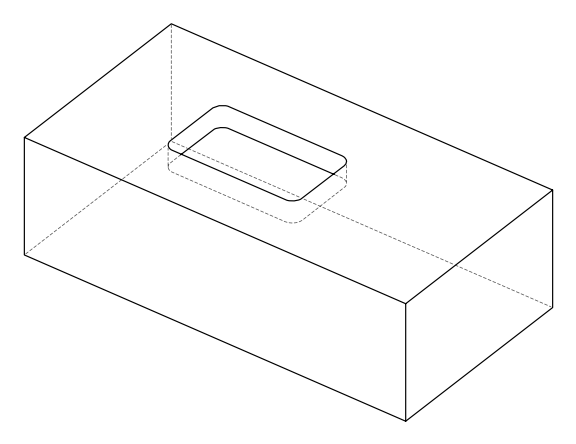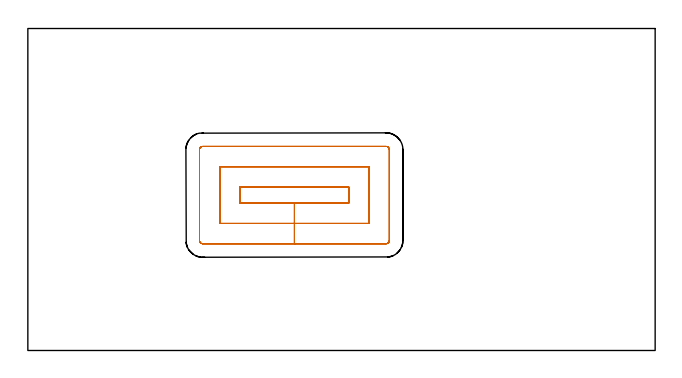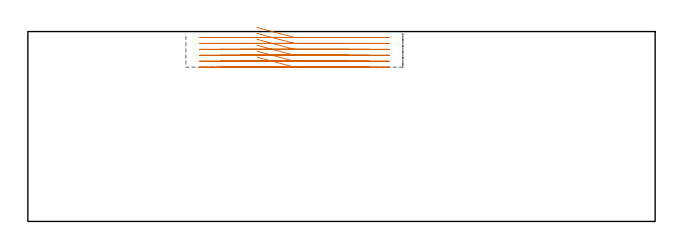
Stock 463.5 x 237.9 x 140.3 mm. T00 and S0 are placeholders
(PLAN: 1 operations, 0 tool changes, 12 min)
(1 MILL_RECTANGULAR_POCKET | POCKET_RECTANGULAR_STRAIGHT | UGT0201_136 | Follow Part, ap 5, ae 75% | 11.99 min | 384025 mm3)
(TOOL UGT0201_136 | Carbide End Mill 20.0 | D20 FL30 Z4)
(OP 1 MILL_RECTANGULAR_POCKET)
G17 G21 G94 G90
T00 M6
G54
G17 G0 G90 X169.395 Y108.9 S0 M3
G43 Z150.3 H0
Z143.3
G94 G1 X196.95 Z135.917 F250.
X237.1 F500.
Y120.8
X156.8
Y108.9
X196.95
Y93.9
X252.1
Y135.8
X141.8
Y93.9
X196.95
Y78.9
X264.7
G3 X267.1 Y81.3 R2.4
G1 Y148.4
G3 X264.7 Y150.8 R2.4
G1 X129.2
G3 X126.8 Y148.4 R2.4
G1 Y81.3
G3 X129.2 Y78.9 R2.4
G1 X196.95
X197.95
G0 X169.395 Y108.9 Z138.917
G1 X196.95 Z131.533 F250.
X237.1 F500.
Y120.8
X156.8
Y108.9
X196.95
Y93.9
X252.1
Y135.8
X141.8
Y93.9
X196.95
Y78.9
X264.7
G3 X267.1 Y81.3 R2.4
G1 Y148.4
G3 X264.7 Y150.8 R2.4
G1 X129.2
G3 X126.8 Y148.4 R2.4
G1 Y81.3
G3 X129.2 Y78.9 R2.4
G1 X196.95
X197.95
G0 X169.395 Y108.9 Z134.533
G1 X196.95 Z127.15 F250.
X237.1 F500.
Y120.8
X156.8
Y108.9
X196.95
Y93.9
X252.1
Y135.8
X141.8
Y93.9
X196.95
Y78.9
X264.7
G3 X267.1 Y81.3 R2.4
G1 Y148.4
G3 X264.7 Y150.8 R2.4
G1 X129.2
G3 X126.8 Y148.4 R2.4
G1 Y81.3
G3 X129.2 Y78.9 R2.4
G1 X196.95
X197.95
G0 X169.395 Y108.9 Z130.15
G1 X196.95 Z122.767 F250.
X237.1 F500.
Y120.8
X156.8
Y108.9
X196.95
Y93.9
X252.1
Y135.8
X141.8
Y93.9
X196.95
Y78.9
X264.7
G3 X267.1 Y81.3 R2.4
G1 Y148.4
G3 X264.7 Y150.8 R2.4
G1 X129.2
G3 X126.8 Y148.4 R2.4
G1 Y81.3
G3 X129.2 Y78.9 R2.4
G1 X196.95
X197.95
G0 X169.395 Y108.9 Z125.767
G1 X196.95 Z118.383 F250.
X237.1 F500.
Y120.8
X156.8
Y108.9
X196.95
Y93.9
X252.1
Y135.8
X141.8
Y93.9
X196.95
Y78.9
X264.7
G3 X267.1 Y81.3 R2.4
G1 Y148.4
G3 X264.7 Y150.8 R2.4
G1 X129.2
G3 X126.8 Y148.4 R2.4
G1 Y81.3
G3 X129.2 Y78.9 R2.4
G1 X196.95
X197.95
G0 X169.395 Y108.9 Z121.383
G1 X196.95 Z114. F250.
X237.1 F500.
Y120.8
X156.8
Y108.9
X196.95
Y93.9
X252.1
Y135.8
X141.8
Y93.9
X196.95
Y78.9
X264.7
G3 X267.1 Y81.3 R2.4
G1 Y148.4
G3 X264.7 Y150.8 R2.4
G1 X129.2
G3 X126.8 Y148.4 R2.4
G1 Y81.3
G3 X129.2 Y78.9 R2.4
G1 X196.95
X197.95
G0 Z150.3
M5
M2
